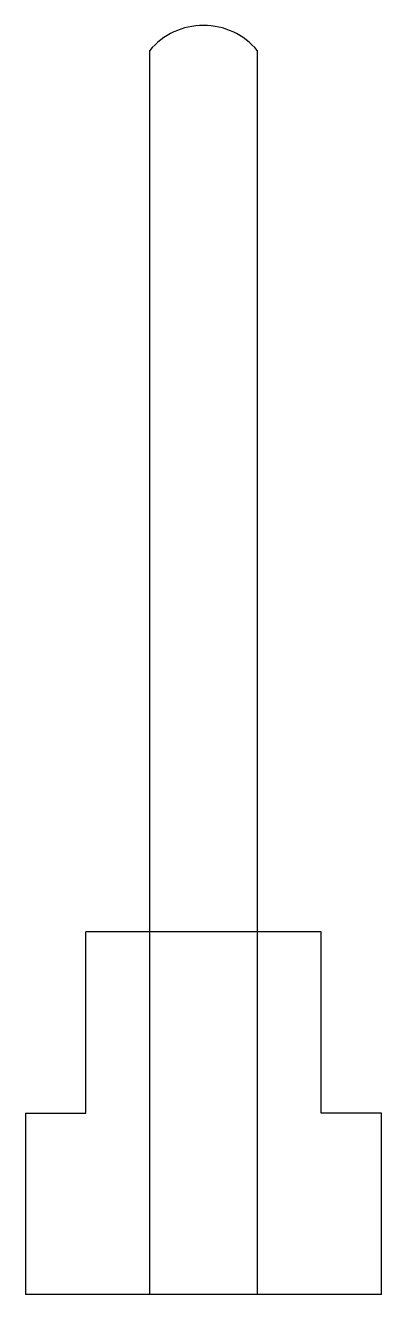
# Model space of a CAD drawing. Header units: metres. Extents: x -0.15 to 0.15, y 0 to 1.05.
import ezdxf

# ---------------------------------------------------------------- set-up
doc = ezdxf.new("R2010")
doc.units = ezdxf.units.M

msp = doc.modelspace()

# ---------------------------------------------------------------- linework, layer by layer
for p, q in [((-0.0445, 0.3), (-0.0445, 1.0293)), ((0.0445, 1.0293), (0.0445, 0.3)), ((0.0975, 0.3), (-0.0975, 0.3)), ((-0.0445, 0), (-0.0445, 0.3)), ((0.0445, 0.3), (0.0445, 0)), ((-0.1475, 0.15), (-0.1475, 0)), ((0.1475, 0), (0.1475, 0.15)), ((0.1475, 0), (-0.1475, 0)), ((0.0445, 0), (-0.0445, 0))]:
    msp.add_line(p, q)
at = {"flags": 128}
for points in [[(-0.1475, 0.15), (-0.0975, 0.15), (-0.0975, 0.3)], [(0.1475, 0.15), (0.0975, 0.15), (0.0975, 0.3)]]:
    msp.add_lwpolyline(points, dxfattribs=at)
msp.add_arc((0, 0.9918), 0.0582, 40.1029, 139.8971)

doc.saveas('drawing.dxf')
